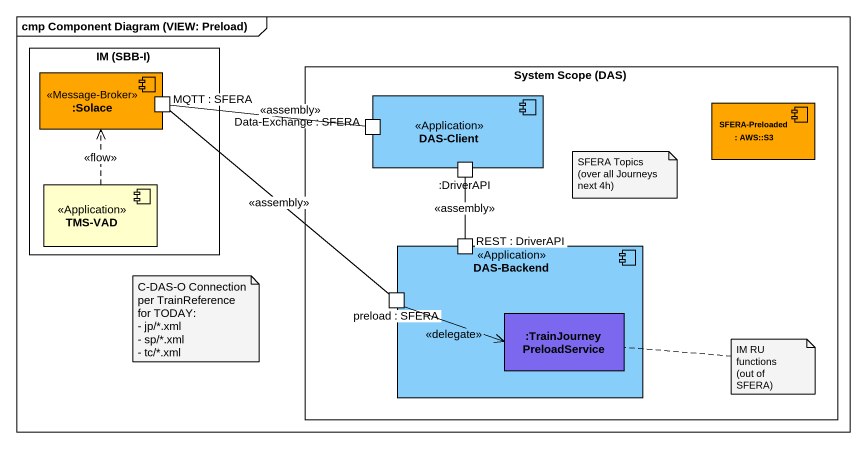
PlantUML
@startuml
mainframe cmp Component Diagram (VIEW: Preload)
rectangle "IM (SBB-I)" as IM_SBB_I {
  component ":Solace" as Solace <<Message-Broker>> #FFA500 {
    port "MQTT : SFERA" as MQTT
  }
  component "TMS-VAD" as TMS_VAD <<Application>>
}
rectangle "System Scope (DAS)" as System_Scope_DAS {
  component "DAS-Client" as DAS_Client <<Application>> #87CEFA {
    port "Data-Exchange : SFERA" as Data_Exchange
    port ":DriverAPI" as DriverAPI
  }
  component "SFERA-Preloaded : AWS::S3" as SFERA_Preloaded #FFA500
  component "DAS-Backend" as DAS_Backend <<Application>> #87CEFA {
    port "REST : DriverAPI" as REST
    port "preload : SFERA" as preload
    rectangle ":TrainJourneyPreloadService" as TrainJourneyPreloadService #7B68EE
  }
}
Data_Exchange -left- MQTT : <<assembly>>
TMS_VAD .up.> Solace : <<flow>>
DriverAPI -- REST : <<assembly>>
preload -up- MQTT : <<assembly>>
preload -right-> TrainJourneyPreloadService : <<delegate>>
note as N1
  SFERA Topics (over all Journeys next 4h)
end note
note as N2
  C-DAS-O Connection per TrainReference for TODAY:
  - jp/*.xml
  - sp/*.xml
  - tc/*.xml
end note
note right of TrainJourneyPreloadService
  IM RU functions
  (out of SFERA)
end note
@enduml
